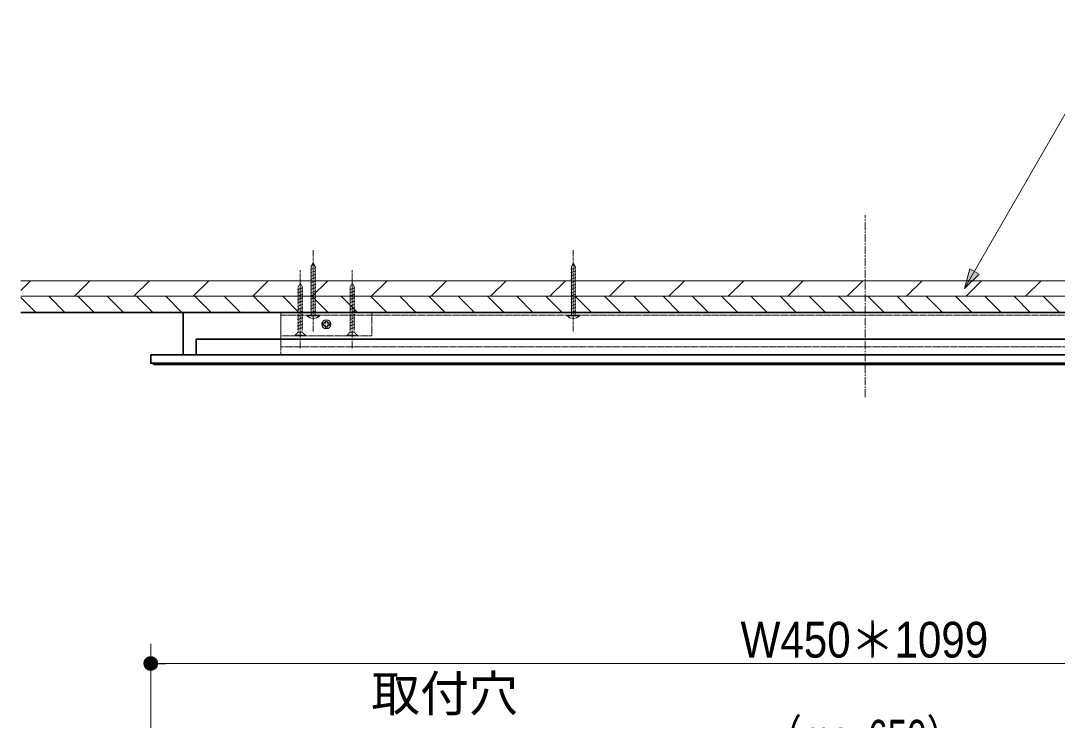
# Model space of a CAD drawing. Units: millimetres, scale not verified. Extents: x -4547 to 4547, y -2284 to 2284.
# Drawn here: x -3390 to -2592, y -414 to 124 of the extents above; entities that cross this region are included whole.
import ezdxf
from ezdxf.enums import TextEntityAlignment as Align

# ---------------------------------------------------------------- set-up
doc = ezdxf.new("R2010")
doc.units = ezdxf.units.MM
doc.header["$LTSCALE"] = 20
doc.header["$PDMODE"] = 32
doc.header["$PDSIZE"] = 10
for name, pattern in [('USER1', [0.8, 0.5, -0.3]), ('USER2', [2.91, 1.76, -0.4, 0.35, -0.4]), ('USER3', [9.172222, 5.997222, -1.058333, 1.058333, -1.058333])]:
    doc.linetypes.add(name, pattern=pattern)
for name, color, linetype, lineweight in [('0-1_3一般', 7, 'Continuous', 15), ('0-3_0', 7, 'Continuous', 25), ('0-5_2寸法-1', 7, 'Continuous', 15), ('0-6_2寸法-3', 7, 'Continuous', 15)]:
    doc.layers.add(name, color=color, linetype=linetype, lineweight=lineweight)
doc.layers.add('0-4_Defpoints', color=7, linetype='Continuous')
doc.styles.add('ＭＳ Ｐゴシック', font='')
doc.styles.get('ＭＳ Ｐゴシック').set_extended_font_data('MS PGothic')

# ---------------------------------------------------------------- blocks, each defined once
blk = doc.blocks.new('_Dot')
at = {"layer": '0-3_0'}
blk.add_line((-10, 0), (-20, 0), dxfattribs=at)
for points in [[(0, 0), (-10, 0), (-9.92, 1.25)], [(0, 0), (-9.92, -1.25), (-10, 0)], [(0, 0), (-9.92, 1.25), (-9.69, 2.49)], [(0, 0), (-9.69, -2.49), (-9.92, -1.25)], [(0, 0), (-9.69, 2.49), (-9.3, 3.68)], [(0, 0), (-9.3, -3.68), (-9.69, -2.49)], [(0, 0), (-9.3, 3.68), (-8.76, 4.82)], [(0, 0), (-8.76, -4.82), (-9.3, -3.68)], [(0, 0), (-8.76, 4.82), (-8.09, 5.88)], [(0, 0), (-8.09, -5.88), (-8.76, -4.82)], [(0, 0), (-8.09, 5.88), (-7.29, 6.85)], [(0, 0), (-7.29, -6.85), (-8.09, -5.88)], [(0, 0), (-7.29, 6.85), (-6.37, 7.71)], [(0, 0), (-6.37, -7.71), (-7.29, -6.85)], [(0, 0), (-6.37, 7.71), (-5.36, 8.44)], [(0, 0), (-5.36, -8.44), (-6.37, -7.71)], [(0, 0), (-5.36, 8.44), (-4.26, 9.05)], [(0, 0), (-4.26, -9.05), (-5.36, -8.44)], [(0, 0), (-4.26, 9.05), (-3.09, 9.51)], [(0, 0), (-3.09, -9.51), (-4.26, -9.05)], [(0, 0), (-3.09, 9.51), (-1.87, 9.82)], [(0, 0), (-1.87, -9.82), (-3.09, -9.51)], [(0, 0), (-1.87, 9.82), (-0.63, 9.98)], [(0, 0), (-0.63, -9.98), (-1.87, -9.82)], [(0, 0), (-0.63, 9.98), (0.63, 9.98)], [(0, 0), (0.63, -9.98), (-0.63, -9.98)], [(0, 0), (0.63, 9.98), (1.87, 9.82)], [(0, 0), (1.87, 9.82), (3.09, 9.51)], [(0, 0), (3.09, 9.51), (4.26, 9.05)], [(0, 0), (4.26, 9.05), (5.36, 8.44)], [(0, 0), (5.36, 8.44), (6.37, 7.71)], [(0, 0), (6.37, 7.71), (7.29, 6.85)], [(0, 0), (7.29, 6.85), (8.09, 5.88)], [(0, 0), (8.09, 5.88), (8.76, 4.82)], [(0, 0), (8.76, 4.82), (9.3, 3.68)], [(0, 0), (9.3, 3.68), (9.69, 2.49)], [(0, 0), (9.69, 2.49), (9.92, 1.25)], [(0, 0), (9.92, 1.25), (10, 0)], [(0, 0), (1.87, -9.82), (0.63, -9.98)], [(0, 0), (3.09, -9.51), (1.87, -9.82)], [(0, 0), (4.26, -9.05), (3.09, -9.51)], [(0, 0), (5.36, -8.44), (4.26, -9.05)], [(0, 0), (6.37, -7.71), (5.36, -8.44)], [(0, 0), (7.29, -6.85), (6.37, -7.71)], [(0, 0), (8.09, -5.88), (7.29, -6.85)], [(0, 0), (8.76, -4.82), (8.09, -5.88)], [(0, 0), (9.3, -3.68), (8.76, -4.82)], [(0, 0), (9.69, -2.49), (9.3, -3.68)], [(0, 0), (9.92, -1.25), (9.69, -2.49)], [(0, 0), (10, 0), (9.92, -1.25)]]:
    blk.add_solid(points, dxfattribs=at)
blk = doc.blocks.new('グループ-55')
at = {"layer": '0-1_3一般', "lineweight": 5}
for p, q in [((-40980, -1660.8), (-40829.2, -1510)), ((-40154.8, -1750), (-39914.8, -1510)), ((-39240.4, -1750), (-39000.4, -1510)), ((-38326, -1750), (-38086, -1510)), ((-37411.6, -1750), (-37171.6, -1510)), ((-36497.2, -1750), (-36257.2, -1510)), ((-35582.8, -1750), (-35342.8, -1510)), ((-34668.4, -1750), (-34428.4, -1510)), ((-33754, -1750), (-33514, -1510)), ((-32839.6, -1750), (-32599.6, -1510)), ((-31925.2, -1750), (-31685.2, -1510)), ((-31010.8, -1750), (-30770.8, -1510)), ((-30096.4, -1750), (-29856.4, -1510)), ((-29182, -1750), (-28942, -1510)), ((-28267.6, -1750), (-28027.6, -1510)), ((-27353.2, -1750), (-27113.2, -1510)), ((-26438.8, -1750), (-26198.8, -1510)), ((-25524.4, -1750), (-25284.4, -1510))]:
    blk.add_line(p, q, dxfattribs=at)
at = {"layer": '0-1_3一般'}
for p, q in [((-40980, -1510), (-15000, -1510)), ((-40980, -1750), (-15000, -1750)), ((-40550, -1750), (-40300, -2000)), ((-40100, -1750), (-39850, -2000)), ((-39650, -1750), (-39400, -2000)), ((-39200, -1750), (-38950, -2000)), ((-38750, -1750), (-38500, -2000)), ((-38300, -1750), (-38050, -2000)), ((-37850, -1750), (-37600, -2000)), ((-37400, -1750), (-37150, -2000)), ((-36950, -1750), (-36700, -2000)), ((-36500, -1750), (-36250, -2000)), ((-36050, -1750), (-35800, -2000)), ((-35600, -1750), (-35350, -2000)), ((-35150, -1750), (-34900, -2000)), ((-34700, -1750), (-34450, -2000)), ((-34250, -1750), (-34000, -2000)), ((-33800, -1750), (-33550, -2000)), ((-33350, -1750), (-33100, -2000)), ((-32900, -1750), (-32650, -2000)), ((-32450, -1750), (-32200, -2000)), ((-32000, -1750), (-31750, -2000)), ((-31550, -1750), (-31300, -2000)), ((-31100, -1750), (-30850, -2000)), ((-30650, -1750), (-30400, -2000)), ((-30200, -1750), (-29950, -2000)), ((-29750, -1750), (-29500, -2000)), ((-29300, -1750), (-29050, -2000)), ((-28850, -1750), (-28600, -2000)), ((-28400, -1750), (-28150, -2000)), ((-27950, -1750), (-27700, -2000)), ((-27500, -1750), (-27250, -2000)), ((-27050, -1750), (-26800, -2000)), ((-26600, -1750), (-26350, -2000)), ((-26150, -1750), (-25900, -2000)), ((-25700, -1750), (-25450, -2000)), ((-25250, -1750), (-25000, -2000)), ((-40980, -1770), (-40750, -2000))]:
    blk.add_line(p, q, dxfattribs=at)
at = {"layer": '0-1_3一般', "lineweight": 30}
blk.add_line((-40980, -2000), (-15000, -2000), dxfattribs=at)
blk = doc.blocks.new('グループ-56')
at = {"layer": '0-1_3一般', "linetype": 'USER2'}
blk.add_line((-35880, -1350), (-35880, -2560), dxfattribs=at)
at = {"layer": '0-1_3一般', "linetype": 'USER1'}
for p, q in [((-35880, -1550), (-35910, -1602)), ((-35880, -1550), (-35850, -1602)), ((-35840, -1619.3), (-35920, -1646.6)), ((-35840, -1670.4), (-35920, -1697.7)), ((-35840, -1721.5), (-35920, -1748.8)), ((-35910, -2300), (-35910, -1602)), ((-35850, -2300), (-35850, -1602)), ((-35840, -1772.7), (-35920, -1799.9)), ((-35840, -1823.8), (-35920, -1851.1)), ((-35840, -1874.9), (-35920, -1902.2)), ((-35840, -1926), (-35920, -1953.3)), ((-35840, -1977.1), (-35920, -2004.4)), ((-35840, -2028.3), (-35920, -2055.5)), ((-35840, -2079.4), (-35920, -2106.7)), ((-35840, -2130.5), (-35920, -2157.8)), ((-35840, -2181.6), (-35920, -2208.9)), ((-35960, -2350), (-35910, -2300)), ((-35960, -2360), (-35960, -2350)), ((-35960, -2350), (-35800, -2350)), ((-35960, -2360), (-35800, -2360)), ((-35840, -2232.8), (-35920, -2260)), ((-35800, -2360), (-35800, -2350))]:
    blk.add_line(p, q, dxfattribs=at)
blk.add_lwpolyline([(-35800, -2350), (-35850, -2300), (-35910, -2300)], dxfattribs=at)
blk = doc.blocks.new('グループ-57')
at = {"layer": '0-1_3一般', "linetype": 'USER2'}
blk.add_line((-36680, -1350), (-36680, -2560), dxfattribs=at)
at = {"layer": '0-1_3一般', "linetype": 'USER1'}
for p, q in [((-36680, -1550), (-36710, -1602)), ((-36680, -1550), (-36650, -1602)), ((-36640, -1619.3), (-36720, -1646.6)), ((-36640, -1670.4), (-36720, -1697.7)), ((-36640, -1721.5), (-36720, -1748.8)), ((-36710, -2300), (-36710, -1602)), ((-36650, -2300), (-36650, -1602)), ((-36640, -1772.7), (-36720, -1799.9)), ((-36640, -1823.8), (-36720, -1851.1)), ((-36640, -1874.9), (-36720, -1902.2)), ((-36640, -1926), (-36720, -1953.3)), ((-36640, -1977.1), (-36720, -2004.4)), ((-36640, -2028.3), (-36720, -2055.5)), ((-36640, -2079.4), (-36720, -2106.7)), ((-36640, -2130.5), (-36720, -2157.8)), ((-36640, -2181.6), (-36720, -2208.9)), ((-36760, -2350), (-36710, -2300)), ((-36760, -2360), (-36760, -2350)), ((-36760, -2350), (-36600, -2350)), ((-36760, -2360), (-36600, -2360)), ((-36640, -2232.8), (-36720, -2260)), ((-36600, -2360), (-36600, -2350))]:
    blk.add_line(p, q, dxfattribs=at)
blk.add_lwpolyline([(-36600, -2350), (-36650, -2300), (-36710, -2300)], dxfattribs=at)
blk = doc.blocks.new('グループ-58')
at = {"layer": '0-1_3一般'}
for p, q in [((-36340, -2194), (-36340, -2166)), ((-36340, -2166), (-36294, -2166)), ((-36294, -2120), (-36266, -2120)), ((-36266, -2166), (-36220, -2166)), ((-36220, -2194), (-36220, -2166)), ((-36294, -2240), (-36266, -2240))]:
    blk.add_line(p, q, dxfattribs=at)
at = {"layer": '0-1_3一般', "linetype": 'USER2'}
for p, q in [((-36294, -2194), (-36340, -2194)), ((-36294, -2166), (-36294, -2120)), ((-36294, -2240), (-36294, -2194)), ((-36266, -2166), (-36266, -2120)), ((-36266, -2240), (-36266, -2194)), ((-36220, -2194), (-36266, -2194))]:
    blk.add_line(p, q, dxfattribs=at)
at = {"layer": '0-1_3一般'}
for radius in [70, 40]:
    blk.add_circle((-36280, -2180), radius, dxfattribs=at)
blk = doc.blocks.new('グループ-59')
at = {"layer": '0-1_3一般', "linetype": 'USER1'}
blk.add_lwpolyline([(-36980, -2000), (-35580, -2000), (-35580, -2360), (-36980, -2360)], close=True, dxfattribs=at)
at = {"layer": '0-1_3一般'}
for name in ['グループ-57', 'グループ-56', 'グループ-58']:
    blk.add_blockref(name, (0, 0), dxfattribs=at)
blk = doc.blocks.new('グループ-60')
at = {"layer": '0-1_3一般', "lineweight": 30}
for points in [[(-38480, -2000), (-17500, -2000), (-17500, -2650), (-38480, -2650)], [(-38280, -2410), (-17700, -2410), (-17700, -2650), (-38280, -2650)], [(-38980, -2650), (-17000, -2650), (-17000, -2780), (-38980, -2780)]]:
    blk.add_lwpolyline(points, close=True, dxfattribs=at)
blk.add_lwpolyline([(-38950, -2780), (-38930, -2800), (-17050, -2800), (-17030, -2780)], dxfattribs=at)
blk = doc.blocks.new('グループ-61')
at = {"layer": '0-1_3一般', "linetype": 'USER1'}
blk.add_line((-36980, -2040), (-19000, -2040), dxfattribs=at)
blk.add_lwpolyline([(-36980, -2528.3), (-36980, -2000), (-19000, -2000), (-19000, -2528.3)], close=True, dxfattribs=at)
blk = doc.blocks.new('グループ-62')
at = {"layer": '0-1_3一般', "linetype": 'USER1'}
blk.add_lwpolyline([(-36980, -2000), (-19000, -2000), (-19000, -2650), (-36980, -2650)], close=True, dxfattribs=at)
at = {"layer": '0-1_3一般'}
blk.add_blockref('グループ-61', (0, 0), dxfattribs=at)
blk = doc.blocks.new('グループ-67')
at = {"layer": '0-1_3一般', "linetype": 'USER2'}
blk.add_line((-36480, -1040), (-36480, -2290), dxfattribs=at)
at = {"layer": '0-1_3一般'}
for p, q in [((-36480, -1240), (-36510, -1292)), ((-36480, -1240), (-36450, -1292)), ((-36440, -1309.3), (-36520, -1336.6)), ((-36440, -1360.4), (-36520, -1387.7)), ((-36440, -1411.5), (-36520, -1438.8)), ((-36510, -2040), (-36510, -1292)), ((-36450, -2040), (-36450, -1292)), ((-36440, -1462.7), (-36520, -1489.9)), ((-36440, -1513.8), (-36520, -1541.1)), ((-36440, -1564.9), (-36520, -1592.2)), ((-36440, -1616), (-36520, -1643.3)), ((-36440, -1667.1), (-36520, -1694.4)), ((-36440, -1718.3), (-36520, -1745.5)), ((-36440, -1769.4), (-36520, -1796.7)), ((-36440, -1820.5), (-36520, -1847.8)), ((-36440, -1871.6), (-36520, -1898.9)), ((-36574, -2040), (-36386, -2040)), ((-36574, -2050), (-36574, -2040)), ((-36574, -2050), (-36386, -2050)), ((-36440, -1922.8), (-36520, -1950)), ((-36440, -1973.9), (-36520, -2001.2)), ((-36386, -2050), (-36386, -2040))]:
    blk.add_line(p, q, dxfattribs=at)
blk.add_arc((-36480, -1959.6), 130.4, 223.8974, 316.1026, dxfattribs=at)
blk = doc.blocks.new('グループ-68')
at = {"layer": '0-1_3一般', "linetype": 'USER2'}
blk.add_line((-32480, -1040), (-32480, -2290), dxfattribs=at)
at = {"layer": '0-1_3一般'}
for p, q in [((-32480, -1240), (-32510, -1292)), ((-32480, -1240), (-32450, -1292)), ((-32440, -1309.3), (-32520, -1336.6)), ((-32440, -1360.4), (-32520, -1387.7)), ((-32440, -1411.5), (-32520, -1438.8)), ((-32510, -2040), (-32510, -1292)), ((-32450, -2040), (-32450, -1292)), ((-32440, -1462.7), (-32520, -1489.9)), ((-32440, -1513.8), (-32520, -1541.1)), ((-32440, -1564.9), (-32520, -1592.2)), ((-32440, -1616), (-32520, -1643.3)), ((-32440, -1667.1), (-32520, -1694.4)), ((-32440, -1718.3), (-32520, -1745.5)), ((-32440, -1769.4), (-32520, -1796.7)), ((-32440, -1820.5), (-32520, -1847.8)), ((-32440, -1871.6), (-32520, -1898.9)), ((-32574, -2040), (-32386, -2040)), ((-32574, -2050), (-32574, -2040)), ((-32574, -2050), (-32386, -2050)), ((-32440, -1922.8), (-32520, -1950)), ((-32440, -1973.9), (-32520, -2001.2)), ((-32386, -2050), (-32386, -2040))]:
    blk.add_line(p, q, dxfattribs=at)
blk.add_arc((-32480, -1959.6), 130.4, 223.8974, 316.1026, dxfattribs=at)
blk = doc.blocks.new('グループ-69')
at = {"layer": '0-1_3一般', "linetype": 'USER2'}
blk.add_line((-19500, -1040), (-19500, -2290), dxfattribs=at)
at = {"layer": '0-1_3一般'}
for p, q in [((-19500, -1240), (-19530, -1292)), ((-19500, -1240), (-19470, -1292)), ((-19460, -1309.3), (-19540, -1336.6)), ((-19460, -1360.4), (-19540, -1387.7)), ((-19460, -1411.5), (-19540, -1438.8)), ((-19530, -2040), (-19530, -1292)), ((-19470, -2040), (-19470, -1292)), ((-19460, -1462.7), (-19540, -1489.9)), ((-19460, -1513.8), (-19540, -1541.1)), ((-19460, -1564.9), (-19540, -1592.2)), ((-19460, -1616), (-19540, -1643.3)), ((-19460, -1667.1), (-19540, -1694.4)), ((-19460, -1718.3), (-19540, -1745.5)), ((-19460, -1769.4), (-19540, -1796.7)), ((-19460, -1820.5), (-19540, -1847.8)), ((-19460, -1871.6), (-19540, -1898.9)), ((-19594, -2040), (-19406, -2040)), ((-19594, -2050), (-19594, -2040)), ((-19594, -2050), (-19406, -2050)), ((-19460, -1922.8), (-19540, -1950)), ((-19460, -1973.9), (-19540, -2001.2)), ((-19406, -2050), (-19406, -2040))]:
    blk.add_line(p, q, dxfattribs=at)
blk.add_arc((-19500, -1959.6), 130.4, 223.8974, 316.1026, dxfattribs=at)
blk = doc.blocks.new('グループ-70')
at = {"layer": '0-1_3一般', "linetype": 'USER2'}
blk.add_line((-23500, -1040), (-23500, -2290), dxfattribs=at)
at = {"layer": '0-1_3一般'}
for p, q in [((-23500, -1240), (-23530, -1292)), ((-23500, -1240), (-23470, -1292)), ((-23460, -1309.3), (-23540, -1336.6)), ((-23460, -1360.4), (-23540, -1387.7)), ((-23460, -1411.5), (-23540, -1438.8)), ((-23530, -2040), (-23530, -1292)), ((-23470, -2040), (-23470, -1292)), ((-23460, -1462.7), (-23540, -1489.9)), ((-23460, -1513.8), (-23540, -1541.1)), ((-23460, -1564.9), (-23540, -1592.2)), ((-23460, -1616), (-23540, -1643.3)), ((-23460, -1667.1), (-23540, -1694.4)), ((-23460, -1718.3), (-23540, -1745.5)), ((-23460, -1769.4), (-23540, -1796.7)), ((-23460, -1820.5), (-23540, -1847.8)), ((-23460, -1871.6), (-23540, -1898.9)), ((-23594, -2040), (-23406, -2040)), ((-23594, -2050), (-23594, -2040)), ((-23594, -2050), (-23406, -2050)), ((-23460, -1922.8), (-23540, -1950)), ((-23460, -1973.9), (-23540, -2001.2)), ((-23406, -2050), (-23406, -2040))]:
    blk.add_line(p, q, dxfattribs=at)
blk.add_arc((-23500, -1959.6), 130.4, 223.8974, 316.1026, dxfattribs=at)
blk = doc.blocks.new('グループ-71')
at = {"layer": '0-1_3一般'}
for name in ['グループ-67', 'グループ-68', 'グループ-70', 'グループ-69']:
    blk.add_blockref(name, (0, 0), dxfattribs=at)
blk = doc.blocks.new('グループ-72')
at = {"layer": '0-1_3一般', "linetype": 'USER3'}
blk.add_line((-27990, -3300), (-27990, -500), dxfattribs=at)
at = {"layer": '0-1_3一般'}
for name in ['グループ-71', 'グループ-59', 'グループ-55', 'グループ-60', 'グループ-62']:
    blk.add_blockref(name, (0, 0), dxfattribs=at)

msp = doc.modelspace()

# ---------------------------------------------------------------- linework, layer by layer
at = {"layer": '0-4_Defpoints'}
msp.add_point((-3289.63, -370), dxfattribs=at)
at = {"layer": '0-5_2寸法-1'}
for p, q in [((-3289.63, -435), (-3289.63, -355)), ((-2201.88, -370), (-3278.37, -370))]:
    msp.add_line(p, q, dxfattribs=at)
at = {"layer": '0-6_2寸法-3'}
msp.add_lwpolyline([(-2122.13, 124.5), (-2544.93, 124.5), (-2663.86, -81.5)], dxfattribs=at)
at = {"layer": '0-6_2寸法-3', "lineweight": 5}
msp.add_lwpolyline([(-2652.52, -70.55), (-2663.86, -81.5), (-2659.51, -66.34)], close=True, dxfattribs=at)
at = {"layer": '0-6_2寸法-3'}
msp.add_solid([(-2652.52, -70.55), (-2659.51, -66.34), (-2663.86, -81.5)], dxfattribs=at)

# ---------------------------------------------------------------- block references
at = {"layer": '0-1_3一般', "xscale": 0.05, "yscale": 0.05}
msp.add_blockref('グループ-72', (-1340.63, 0), dxfattribs=at)
at = {"layer": '0-5_2寸法-1', "xscale": 0.5627563, "yscale": 0.5627563, "rotation": 180}
msp.add_blockref('_Dot', (-3289.63, -370), dxfattribs=at)

# ---------------------------------------------------------------- texts
at = {"layer": '0-5_2寸法-1', "style": 'ＭＳ Ｐゴシック'}
for s, width, p in [('W450＊1099', 0.9, (-2835.93, -373.72)), ('（max650）', 0.75, (-2817, -449.11))]:
    msp.add_text(s, height=27.51, dxfattribs=dict(at, width=width)).set_placement(p, align=Align.BOTTOM_LEFT)
at = {"layer": '0-6_2寸法-3', "style": 'ＭＳ Ｐゴシック'}
msp.add_text('取付穴', height=27.57, dxfattribs=at).set_placement((-3120.1, -415.12), align=Align.BOTTOM_LEFT)

doc.saveas('drawing.dxf')
